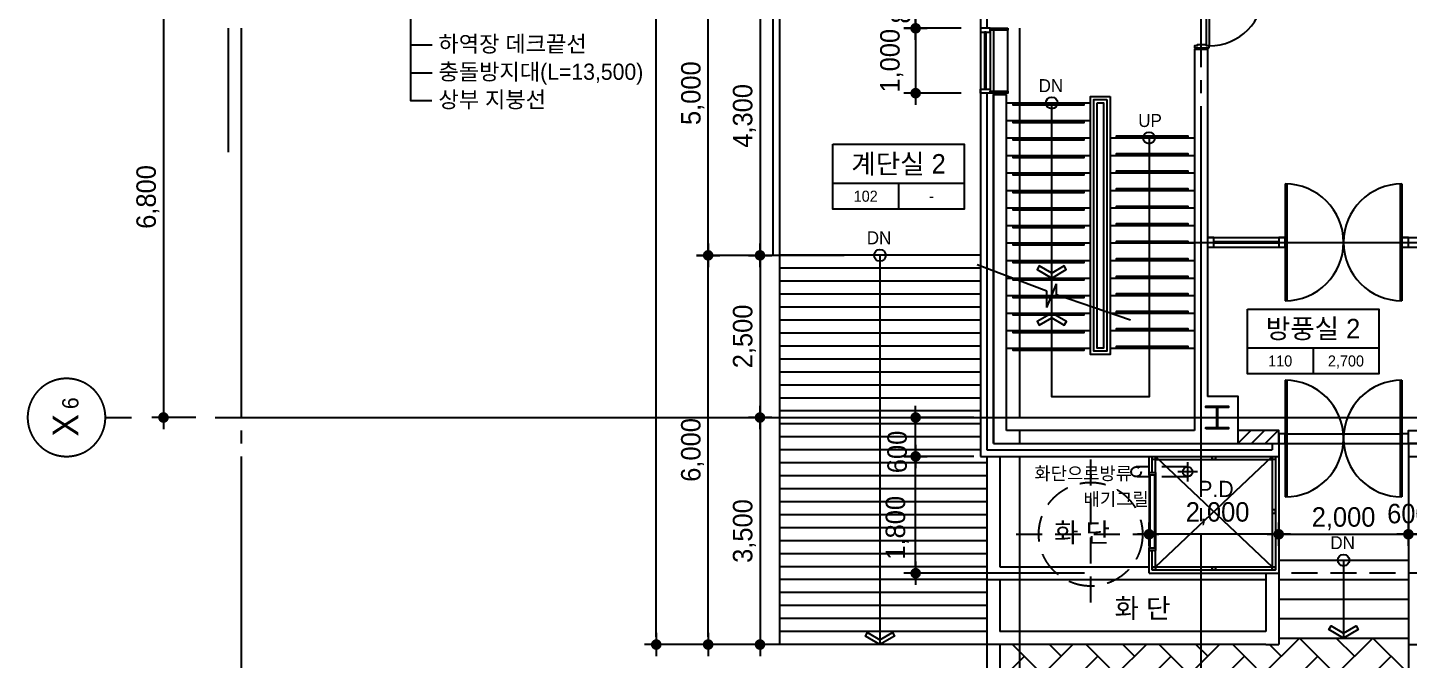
# Model space of a CAD drawing. Extents: x 13990145 to 14069640, y -1806033 to -1750552.
# Drawn here: x 13990145 to 14011440, y -1793857 to -1784119 of the extents above; entities that cross this region are included whole.
import ezdxf
from ezdxf.enums import TextEntityAlignment as Align

# ---------------------------------------------------------------- set-up
doc = ezdxf.new("R2010")
doc.units = 0
doc.header["$LTSCALE"] = 100
doc.header["$MEASUREMENT"] = 0
doc.header["$PDSIZE"] = -10
for name, pattern in [('CEN', [66, 60, -2, 2, -2]), ('HIDD', [6, 4, -2]), ('HIDDEN', [0.375, 0.25, -0.125])]:
    doc.linetypes.add(name, pattern=pattern)
doc.layers.get('0').update_dxf_attribs({"linetype": 'CONTINUOUS'})
doc.layers.get('Defpoints').update_dxf_attribs({"linetype": 'CONTINUOUS'})
for name, color, linetype in [('4WID', 4, 'CONTINUOUS'), ('8', 8, 'CONTINUOUS'), ('AXIS', 7, 'CEN'), ('CEN', 1, 'CEN'), ('COL', 2, 'CONTINUOUS'), ('col2', 3, 'CONTINUOUS'), ('DIM', 7, 'CONTINUOUS'), ('EL-1', 4, 'CONTINUOUS'), ('EL-7', 5, 'CONTINUOUS'), ('HAT', 5, 'CONTINUOUS'), ('IN', 6, 'CONTINUOUS'), ('line', 2, 'CONTINUOUS'), ('open-tr', 9, 'CONTINUOUS'), ('ST', 3, 'CONTINUOUS'), ('SYM', 7, 'CONTINUOUS'), ('TEX', 3, 'CONTINUOUS'), ('TEXT', 2, 'CONTINUOUS'), ('TEXT1', 7, 'CONTINUOUS'), ('TEXT2', 7, 'CONTINUOUS'), ('TITLE', 3, 'CONTINUOUS'), ('WALL', 2, 'CONTINUOUS'), ('WALL-1', 7, 'CONTINUOUS'), ('WALLBR', 3, 'CONTINUOUS'), ('WID', 4, 'CONTINUOUS'), ('WINE', 8, 'CONTINUOUS'), ('우수드레인', 8, 'CONTINUOUS')]:
    doc.layers.add(name, color=color, linetype=linetype)
doc.styles.add('HY울를도M', font='HYWULM.TTF')
doc.styles.add('굴림', font='H2HDRM.TTF')
doc.styles.add('돋음', font='Dotum.ttf', dxfattribs={"height": 3})
doc.dimstyles.new('DIM100', dxfattribs={"dimtxt": 300, "dimasz": 120, "dimexe": 1, "dimexo": 100, "dimgap": 60, "dimtad": 1, "dimdec": 4, "dimzin": 0, "dimdsep": 46, "dimlunit": 6, "dimtxsty": '굴림', "dimblk": 'DOTT', "dimcen": 0.09, "dimadec": 0, "dimazin": 0, "dimtfac": 1, "dimtdec": 4, "dimtofl": 0, "dimtmove": 2, "dimatfit": 2, "dimldrblk": 'DOTT', "dimfxl": 1, "dimtolj": 1, "dimtzin": 0, "dimarcsym": 0})
doc.dimstyles.new('DIM50', dxfattribs={"dimscale": 50, "dimtxt": 3, "dimasz": 1.2, "dimexe": 1, "dimexo": 1, "dimgap": 0.6, "dimtad": 1, "dimdec": 4, "dimzin": 0, "dimdsep": 46, "dimlunit": 6, "dimtxsty": '굴림', "dimblk": 'DOTT', "dimcen": 0.09, "dimadec": 0, "dimazin": 0, "dimtfac": 1, "dimtdec": 4, "dimtofl": 0, "dimtmove": 2, "dimatfit": 2, "dimldrblk": 'DOTT', "dimfxl": 1, "dimtolj": 1, "dimtzin": 0, "dimarcsym": 0})

# ---------------------------------------------------------------- blocks, each defined once
blk = doc.blocks.new('BOMBOM_S')
at = {"color": 7}
blk.add_line((0, 0.4), (0, 0), dxfattribs=at)
blk.add_lwpolyline([(-0.6, 1, 1), (0.6, 1, 1), (-0.6, 1, 1)], format="xyb", dxfattribs=at)
at = {"color": 1, "style": '돋음'}
for tag, p, height in [('X', (-0.295, 0.816), 0.4), ('N', (0.129, 0.816), 0.25)]:
    blk.add_attdef(tag, p, '', height=height, dxfattribs=at)
blk = doc.blocks.new('DOTT')
for p, q in [((-1.5, 0), (1.5, 0)), ((0, 1.5), (0, -1.5))]:
    blk.add_line(p, q)
at = {"color": 6, "const_width": 0.68}
blk.add_lwpolyline([(-0.34, 0, 1), (0.34, 0, 1)], format="xyb", close=True, dxfattribs=at)
blk = doc.blocks.new('*D36')
at = {"layer": 'Defpoints', "color": 0, "lineweight": -3}
for p in [(13999840, -1760129), (14003040, -1760129), (14003040, -1793629)]:
    blk.add_point(p, dxfattribs=at)
at = {"layer": 'DIM', "color": 7, "lineweight": -2}
for p, q in [((14002740, -1760129), (13999740, -1760129)), ((13999840, -1793509), (13999840, -1760249)), ((14002740, -1793629), (13999740, -1793629))]:
    blk.add_line(p, q, dxfattribs=at)
at = {"layer": 'DIM', "color": 7, "lineweight": -2, "xscale": 120, "yscale": 120, "zscale": 120}
for p, rotation in [((13999840, -1760129), 90), ((13999840, -1793629), 270)]:
    blk.add_blockref('DOTT', p, dxfattribs=dict(at, rotation=rotation))
at = {"layer": 'DIM', "color": 3, "insert": (13999600, -1776879), "char_height": 300, "attachment_point": 5, "rotation": 90, "style": '굴림'}
blk.add_mtext('\\A1;33,500', dxfattribs=at)
blk = doc.blocks.new('*D41')
at = {"layer": 'Defpoints', "color": 0, "lineweight": -3}
for p in [(14000640, -1787629), (14001740, -1787629), (14003040, -1793629)]:
    blk.add_point(p, dxfattribs=at)
at = {"layer": 'DIM', "color": 7, "lineweight": -2}
for p, q in [((14001440, -1787629), (14000540, -1787629)), ((14000640, -1793509), (14000640, -1787749)), ((14002740, -1793629), (14000540, -1793629))]:
    blk.add_line(p, q, dxfattribs=at)
at = {"layer": 'DIM', "color": 7, "lineweight": -2, "xscale": 120, "yscale": 120, "zscale": 120}
for p, rotation in [((14000640, -1787629), 90), ((14000640, -1793629), 270)]:
    blk.add_blockref('DOTT', p, dxfattribs=dict(at, rotation=rotation))
at = {"layer": 'DIM', "color": 3, "insert": (14000400, -1790629), "char_height": 300, "attachment_point": 5, "rotation": 90, "style": '굴림'}
blk.add_mtext('\\A1;6,000', dxfattribs=at)
blk = doc.blocks.new('*D42')
at = {"layer": 'Defpoints', "color": 0, "lineweight": -3}
for p in [(14003040, -1783329), (14001440, -1787629), (14001740, -1787629)]:
    blk.add_point(p, dxfattribs=at)
at = {"layer": 'DIM', "color": 7, "lineweight": -2}
for p, q in [((14002740, -1783329), (14001340, -1783329)), ((14001440, -1783449), (14001440, -1787509)), ((14001440, -1787629), (14001340, -1787629))]:
    blk.add_line(p, q, dxfattribs=at)
at = {"layer": 'DIM', "color": 7, "lineweight": -2, "xscale": 120, "yscale": 120, "zscale": 120}
for p, rotation in [((14001440, -1783329), 90), ((14001440, -1787629), 270)]:
    blk.add_blockref('DOTT', p, dxfattribs=dict(at, rotation=rotation))
at = {"layer": 'DIM', "color": 3, "insert": (14001200, -1785479), "char_height": 300, "attachment_point": 5, "rotation": 90, "style": '굴림'}
blk.add_mtext('\\A1;4,300', dxfattribs=at)
blk = doc.blocks.new('A$C6C934309')
at = {"layer": 'ST'}
for p, q in [((271, 860), (0, 1579)), ((436, 860), (193, 760)), ((436, 860), (271, 860)), ((306, 760), (193, 760)), ((568, 0), (306, 760))]:
    blk.add_line(p, q, dxfattribs=at)
blk = doc.blocks.new('TT1')
at = {"layer": 'TEXT1'}
for p, q in [((-1013, -600), (1013, -600)), ((0, -600), (0, -1000))]:
    blk.add_line(p, q, dxfattribs=at)
blk.add_lwpolyline([(-1013, 0), (1013, 0), (1013, -1000), (-1013, -1000)], close=True, dxfattribs=at)
blk = doc.blocks.new('*D115')
at = {"layer": 'Defpoints', "color": 0, "lineweight": -3, "ltscale": 3}
for p in [(14009440, -1790929), (14011440, -1790929), (14011440, -1791929)]:
    blk.add_point(p, dxfattribs=at)
at = {"layer": 'DIM', "color": 7, "lineweight": -2, "ltscale": 3}
for p, q in [((14009440, -1791029), (14009440, -1791930)), ((14011440, -1791029), (14011440, -1791930)), ((14009560, -1791929), (14011320, -1791929))]:
    blk.add_line(p, q, dxfattribs=at)
at = {"layer": 'DIM', "color": 7, "lineweight": -2, "ltscale": 3, "xscale": 120, "yscale": 120, "zscale": 120, "rotation": 180}
blk.add_blockref('DOTT', (14009440, -1791929), dxfattribs=at)
at = {"layer": 'DIM', "color": 7, "lineweight": -2, "ltscale": 3, "xscale": 120, "yscale": 120, "zscale": 120}
blk.add_blockref('DOTT', (14011440, -1791929), dxfattribs=at)
at = {"layer": 'DIM', "color": 3, "ltscale": 3, "insert": (14010440, -1791690), "char_height": 300, "attachment_point": 5, "style": '굴림'}
blk.add_mtext('\\A1;2,000', dxfattribs=at)
blk = doc.blocks.new('*D116')
at = {"layer": 'Defpoints', "color": 0, "lineweight": -3, "ltscale": 3}
for p in [(14011440, -1790929), (14012040, -1790929), (14011440, -1791929)]:
    blk.add_point(p, dxfattribs=at)
at = {"layer": 'DIM', "color": 7, "lineweight": -2, "ltscale": 3}
for p, q in [((14011440, -1791029), (14011440, -1791930)), ((14012040, -1791029), (14012040, -1791930)), ((14011920, -1791929), (14011560, -1791929))]:
    blk.add_line(p, q, dxfattribs=at)
at = {"layer": 'DIM', "color": 7, "lineweight": -2, "ltscale": 3, "xscale": 120, "yscale": 120, "zscale": 120, "rotation": 180}
blk.add_blockref('DOTT', (14011440, -1791929), dxfattribs=at)
at = {"layer": 'DIM', "color": 7, "lineweight": -2, "ltscale": 3, "xscale": 120, "yscale": 120, "zscale": 120}
blk.add_blockref('DOTT', (14012040, -1791929), dxfattribs=at)
at = {"layer": 'DIM', "color": 3, "ltscale": 3, "insert": (14011440, -1791612), "char_height": 300, "attachment_point": 5, "style": '굴림'}
blk.add_mtext('\\A1;600', dxfattribs=at)
blk = doc.blocks.new('*D122')
at = {"layer": 'Defpoints', "color": 0, "lineweight": -3}
for p in [(14004840, -1784129), (14003840, -1785129), (14004840, -1785129)]:
    blk.add_point(p, dxfattribs=at)
at = {"layer": 'DIM', "color": 7, "lineweight": -2}
for p, q in [((14004540, -1784129), (14003740, -1784129)), ((14003840, -1784249), (14003840, -1785009)), ((14004540, -1785129), (14003740, -1785129))]:
    blk.add_line(p, q, dxfattribs=at)
at = {"layer": 'DIM', "color": 7, "lineweight": -2, "xscale": 120, "yscale": 120, "zscale": 120}
for p, rotation in [((14003840, -1784129), 90), ((14003840, -1785129), 270)]:
    blk.add_blockref('DOTT', p, dxfattribs=dict(at, rotation=rotation))
at = {"layer": 'DIM', "color": 3, "insert": (14003471, -1784629), "char_height": 300, "attachment_point": 5, "rotation": 90, "style": '굴림'}
blk.add_mtext('\\A1;1,000', dxfattribs=at)
blk = doc.blocks.new('*D125')
at = {"layer": 'Defpoints', "color": 0, "lineweight": -3, "ltscale": 3}
for p in [(14003840, -1790129), (14004840, -1790129), (14004840, -1790729)]:
    blk.add_point(p, dxfattribs=at)
at = {"layer": 'DIM', "color": 7, "lineweight": -2, "ltscale": 3}
for p, q in [((14004740, -1790129), (14003839, -1790129)), ((14003840, -1790609), (14003840, -1790249)), ((14004740, -1790729), (14003839, -1790729))]:
    blk.add_line(p, q, dxfattribs=at)
at = {"layer": 'DIM', "color": 7, "lineweight": -2, "ltscale": 3, "xscale": 120, "yscale": 120, "zscale": 120}
for p, rotation in [((14003840, -1790129), 90), ((14003840, -1790729), 270)]:
    blk.add_blockref('DOTT', p, dxfattribs=dict(at, rotation=rotation))
at = {"layer": 'DIM', "color": 3, "ltscale": 3, "insert": (14003556, -1790660), "char_height": 300, "attachment_point": 5, "rotation": 90, "style": '굴림'}
blk.add_mtext('\\A1;600', dxfattribs=at)
blk = doc.blocks.new('*D126')
at = {"layer": 'Defpoints', "color": 0, "lineweight": -3}
for p in [(14004840, -1783329), (14003840, -1784129), (14004840, -1784129)]:
    blk.add_point(p, dxfattribs=at)
at = {"layer": 'DIM', "color": 7, "lineweight": -2}
for p, q in [((14004540, -1783329), (14003740, -1783329)), ((14003840, -1783449), (14003840, -1784009)), ((14004540, -1784129), (14003740, -1784129))]:
    blk.add_line(p, q, dxfattribs=at)
at = {"layer": 'DIM', "color": 7, "lineweight": -2, "xscale": 120, "yscale": 120, "zscale": 120}
for p, rotation in [((14003840, -1783329), 90), ((14003840, -1784129), 270)]:
    blk.add_blockref('DOTT', p, dxfattribs=dict(at, rotation=rotation))
at = {"layer": 'DIM', "color": 3, "insert": (14003613, -1783729), "char_height": 300, "attachment_point": 5, "rotation": 90, "style": '굴림'}
blk.add_mtext('\\A1;800', dxfattribs=at)
blk = doc.blocks.new('*D151')
at = {"layer": 'Defpoints', "color": 0, "lineweight": -3, "ltscale": 3}
for p in [(14003840, -1790729), (14004840, -1790729), (14006544, -1792529)]:
    blk.add_point(p, dxfattribs=at)
at = {"layer": 'DIM', "color": 7, "lineweight": -2, "ltscale": 3}
for p, q in [((14004740, -1790729), (14003839, -1790729)), ((14003840, -1792409), (14003840, -1790849)), ((14006444, -1792529), (14003839, -1792529))]:
    blk.add_line(p, q, dxfattribs=at)
at = {"layer": 'DIM', "color": 7, "lineweight": -2, "ltscale": 3, "xscale": 120, "yscale": 120, "zscale": 120}
for p, rotation in [((14003840, -1790729), 90), ((14003840, -1792529), 270)]:
    blk.add_blockref('DOTT', p, dxfattribs=dict(at, rotation=rotation))
at = {"layer": 'DIM', "color": 3, "ltscale": 3, "insert": (14003556, -1791829), "char_height": 300, "attachment_point": 5, "rotation": 90, "style": '굴림'}
blk.add_mtext('\\A1;1,800', dxfattribs=at)
blk = doc.blocks.new('*D209')
at = {"layer": 'Defpoints', "color": 0, "lineweight": -3, "ltscale": 3}
for p in [(14009440, -1790929), (14007440, -1791749), (14007440, -1791929)]:
    blk.add_point(p, dxfattribs=at)
at = {"layer": 'DIM', "color": 7, "lineweight": -2, "ltscale": 3}
for p, q in [((14009440, -1791029), (14009440, -1791930)), ((14007440, -1791849), (14007440, -1791930)), ((14009320, -1791929), (14007560, -1791929))]:
    blk.add_line(p, q, dxfattribs=at)
at = {"layer": 'DIM', "color": 7, "lineweight": -2, "ltscale": 3, "xscale": 120, "yscale": 120, "zscale": 120, "rotation": 180}
blk.add_blockref('DOTT', (14007440, -1791929), dxfattribs=at)
at = {"layer": 'DIM', "color": 7, "lineweight": -2, "ltscale": 3, "xscale": 120, "yscale": 120, "zscale": 120}
blk.add_blockref('DOTT', (14009440, -1791929), dxfattribs=at)
at = {"layer": 'DIM', "color": 3, "ltscale": 3, "insert": (14008497, -1791612), "char_height": 300, "attachment_point": 5, "style": '굴림'}
blk.add_mtext('\\A1;2,000', dxfattribs=at)
blk = doc.blocks.new('*D252')
at = {"layer": 'Defpoints', "color": 0, "lineweight": -3}
for p in [(13992940, -1783329), (13992240, -1790129), (13993040, -1790129)]:
    blk.add_point(p, dxfattribs=at)
at = {"layer": 'DIM', "color": 7, "lineweight": -2}
for p, q in [((13992640, -1783329), (13992140, -1783329)), ((13992240, -1783449), (13992240, -1790009)), ((13992740, -1790129), (13992140, -1790129))]:
    blk.add_line(p, q, dxfattribs=at)
at = {"layer": 'DIM', "color": 7, "lineweight": -2, "xscale": 120, "yscale": 120, "zscale": 120}
for p, rotation in [((13992240, -1783329), 90), ((13992240, -1790129), 270)]:
    blk.add_blockref('DOTT', p, dxfattribs=dict(at, rotation=rotation))
at = {"layer": 'DIM', "color": 3, "insert": (13992000, -1786729), "char_height": 300, "attachment_point": 5, "rotation": 90, "style": '굴림'}
blk.add_mtext('\\A1;6,800', dxfattribs=at)
blk = doc.blocks.new('*D253')
at = {"layer": 'Defpoints', "color": 0, "lineweight": -3}
for p in [(14003040, -1787629), (14001440, -1790129), (14001640, -1790129)]:
    blk.add_point(p, dxfattribs=at)
at = {"layer": 'DIM', "color": 7, "lineweight": -2}
for p, q in [((14002740, -1787629), (14001340, -1787629)), ((14001440, -1787749), (14001440, -1790009))]:
    blk.add_line(p, q, dxfattribs=at)
at = {"layer": 'DIM', "color": 7, "lineweight": -2, "xscale": 120, "yscale": 120, "zscale": 120}
for p, rotation in [((14001440, -1787629), 90), ((14001440, -1790129), 270)]:
    blk.add_blockref('DOTT', p, dxfattribs=dict(at, rotation=rotation))
at = {"layer": 'DIM', "color": 3, "insert": (14001200, -1788879), "char_height": 300, "attachment_point": 5, "rotation": 90, "style": '굴림'}
blk.add_mtext('\\A1;2,500', dxfattribs=at)
blk = doc.blocks.new('*D254')
at = {"layer": 'Defpoints', "color": 0, "lineweight": -3}
for p in [(14001740, -1790129), (14001440, -1793629), (14001640, -1793629)]:
    blk.add_point(p, dxfattribs=at)
at = {"layer": 'DIM', "color": 7, "lineweight": -2}
for p, q in [((14001440, -1790129), (14001340, -1790129)), ((14001440, -1790249), (14001440, -1793509)), ((14001340, -1793629), (14001340, -1793629))]:
    blk.add_line(p, q, dxfattribs=at)
at = {"layer": 'DIM', "color": 7, "lineweight": -2, "xscale": 120, "yscale": 120, "zscale": 120}
for p, rotation in [((14001440, -1790129), 90), ((14001440, -1793629), 270)]:
    blk.add_blockref('DOTT', p, dxfattribs=dict(at, rotation=rotation))
at = {"layer": 'DIM', "color": 3, "insert": (14001200, -1791879), "char_height": 300, "attachment_point": 5, "rotation": 90, "style": '굴림'}
blk.add_mtext('\\A1;3,500', dxfattribs=at)
blk = doc.blocks.new('*D255')
at = {"layer": 'Defpoints', "color": 0, "lineweight": -3}
for p in [(14000640, -1782629), (14001740, -1782629), (14001620, -1787629)]:
    blk.add_point(p, dxfattribs=at)
at = {"layer": 'DIM', "color": 7, "lineweight": -2}
for p, q in [((14001440, -1782629), (14000540, -1782629)), ((14000640, -1787509), (14000640, -1782749)), ((14001320, -1787629), (14000540, -1787629))]:
    blk.add_line(p, q, dxfattribs=at)
at = {"layer": 'DIM', "color": 7, "lineweight": -2, "xscale": 120, "yscale": 120, "zscale": 120}
for p, rotation in [((14000640, -1782629), 90), ((14000640, -1787629), 270)]:
    blk.add_blockref('DOTT', p, dxfattribs=dict(at, rotation=rotation))
at = {"layer": 'DIM', "color": 3, "insert": (14000401, -1785129), "char_height": 300, "attachment_point": 5, "rotation": 90, "style": '굴림'}
blk.add_mtext('\\A1;5,000', dxfattribs=at)

msp = doc.modelspace()

# ---------------------------------------------------------------- hatches: boundary and pattern name
at = {"layer": 'HAT', "lineweight": -3, "ltscale": 200}
h = msp.add_hatch(dxfattribs=at)
h.set_pattern_fill('_USER,N', color=256, scale=150, angle=45, style=0, pattern_type=0)
h.set_pattern_definition([(45, (1315193.02, -3034316.96), (-106.0660172, 106.0660172), [])])
h.paths.add_polyline_path([(14008814.53431, -1790328.57588), (14009439.53431, -1790328.57588), (14009439.53431, -1790528.57588), (14008814.53431, -1790528.57588)])
at = {"layer": 'line', "lineweight": -3, "ltscale": 200}
h = msp.add_hatch(dxfattribs=at)
h.set_pattern_fill('AR-HBONE', color=8, scale=100, style=0)
h.set_pattern_definition([(45, (1093464.96, -4817115.96), (4e-14, 565.685425), [1200, -400]), (135, (1093747.8, -4816833.1), (4e-14, 565.685425), [1200, -400])])
edge = h.paths.add_edge_path()
edge.add_arc((14006439.53431, -1795428.57588), 1300, 180, 270)
edge.add_line((14006439.53431, -1796728.57588), (14011439.53431, -1796728.57588))
edge.add_line((14011439.53431, -1796728.57588), (14011439.53448, -1793528.57566))
edge.add_line((14011439.53448, -1793528.57566), (14009439.53449, -1793528.57581))
edge.add_line((14009439.53449, -1793528.57581), (14009439.53449, -1793628.57581))
edge.add_line((14009439.53449, -1793628.57581), (14005139.53431, -1793622.95868))
edge.add_line((14005139.53431, -1793622.95868), (14005139.53431, -1795428.57588))

# ---------------------------------------------------------------- linework, layer by layer
at = {"ltscale": 3}
for p, q in [((14004939.53431, -1793628.57614), (14004939.53431, -1795428.57588)), ((14005139.53431, -1793628.57614), (14005139.53431, -1795428.57588)), ((14011439.53431, -1793628.57614), (14011439.53431, -1796728.57588))]:
    msp.add_line(p, q, dxfattribs=at)
at = {"layer": '4WID', "lineweight": -3, "ltscale": 200}
msp.add_lwpolyline([(13993039.53431, -1782628.57588), (14001739.53431, -1782628.57588), (14001739.53431, -1787628.57588)], dxfattribs=at)
at = {"layer": '4WID', "color": 9, "lineweight": -3, "ltscale": 200}
msp.add_lwpolyline([(13993039.53431, -1782628.57588), (13993039.53431, -1782728.57588), (14001639.53431, -1782728.57588), (14001639.53431, -1787628.57588), (14001739.53431, -1787628.57588)], dxfattribs=at)
at = {"layer": 'CEN', "linetype": 'CEN'}
for p, q in [((13993239.53431, -1757728.57588), (13993239.53431, -1786039.95868)), ((13993439.53431, -1757728.57588), (13993439.53431, -1798528.57588)), ((14005439.53431, -1757728.57588), (14005439.53431, -1798528.57588)), ((14005439.53431, -1757728.57588), (14005439.53431, -1797628.57588)), ((14008239.53431, -1778728.57588), (14008239.53431, -1798528.57588)), ((14007780.04072, -1787428.53961), (14012369.95326, -1787428.53961)), ((13993039.53431, -1790128.57588), (14067039.53431, -1790128.57588)), ((13995639.53431, -1790128.57588), (14069639.53431, -1790128.57588))]:
    msp.add_line(p, q, dxfattribs=at)
at = {"layer": 'COL'}
for p, q in [((14008139.53431, -1790328.57588), (14005239.53431, -1790328.57588)), ((14005039.53431, -1790528.57588), (14008139.53431, -1790528.57588))]:
    msp.add_line(p, q, dxfattribs=at)
for points in [[(14005039.53431, -1785148.57588), (14005239.53431, -1785148.57588)], [(14008139.53431, -1790528.57588), (14008814.53431, -1790528.57588), (14008814.53431, -1789803.57588), (14008339.53431, -1789803.57588)]]:
    msp.add_lwpolyline(points, dxfattribs=at)
at = {"layer": 'col2'}
msp.add_lwpolyline([(14008314.53431, -1790303.57588), (14008314.53431, -1790284.57588), (14008483.53431, -1790284.57588), (14008483.53431, -1789972.57588), (14008314.53431, -1789972.57588), (14008314.53431, -1789953.57588), (14008664.53431, -1789953.57588), (14008664.53431, -1789972.57588), (14008495.53431, -1789972.57588), (14008495.53431, -1790284.57588), (14008664.53431, -1790284.57588), (14008664.53431, -1790303.57588)], close=True, dxfattribs=at)
at = {"layer": 'DIM'}
for p, q in [((13996049.95654, -1784384.95868), (13996381.95654, -1784384.95868)), ((13996049.95654, -1784813.95868), (13996381.95654, -1784813.95868))]:
    msp.add_line(p, q, dxfattribs=at)
msp.add_lwpolyline([(13996049.95654, -1782628.57588), (13996049.95654, -1785242.95868), (13996376.95654, -1785242.95868)], dxfattribs=at)
at = {"layer": 'EL-1'}
for p, q in [((14001739.53431, -1782628.57588), (14001739.53431, -1793628.57588)), ((14004839.53431, -1787628.57588), (14001739.53431, -1787628.57588)), ((14004939.53431, -1790728.57588), (14004939.53431, -1793628.57614)), ((14005139.53431, -1790728.57588), (14005139.53431, -1792428.57588)), ((14007439.53431, -1790978.57588), (14007439.53431, -1790728.57588)), ((14007489.53431, -1790978.57588), (14007489.53431, -1790728.57588)), ((14007539.53431, -1790978.57588), (14007539.53431, -1790728.57588)), ((14007539.53431, -1790778.57588), (14009339.53431, -1790778.57589)), ((14009339.53431, -1790728.57589), (14009339.53442, -1792428.57588)), ((14009389.53431, -1790728.57588), (14009389.53442, -1792478.57588)), ((14009439.53431, -1790728.57588), (14009439.53449, -1793628.57581)), ((14011439.53431, -1790728.57589), (14011439.53449, -1793628.57581)), ((14007439.53431, -1792528.57588), (14007439.53431, -1792178.57588)), ((14007489.53431, -1792478.57588), (14007489.53431, -1792178.57588)), ((14007539.53431, -1792428.57588), (14007539.53431, -1792178.57588)), ((14007439.53431, -1792528.57588), (14009439.53442, -1792528.57588)), ((14007489.53431, -1792478.57588), (14009389.53442, -1792478.57588)), ((14007539.53431, -1792428.57588), (14009339.53442, -1792428.57588)), ((14009239.53442, -1792528.57588), (14009239.53447, -1793428.57614)), ((14005139.53431, -1792628.57588), (14005139.53431, -1793428.57614)), ((14009239.53447, -1793428.57614), (14005139.53431, -1793428.57614)), ((14004939.53431, -1793628.57588), (14001739.53431, -1793628.57588)), ((14009239.53431, -1793628.57614), (14004939.53431, -1793628.57614)), ((14009239.53449, -1793628.57581), (14009439.53449, -1793628.5758)), ((14009439.53449, -1793528.57581), (14011439.53431, -1793528.57566)), ((14011439.53431, -1793628.57614), (14011639.53431, -1793628.57614))]:
    msp.add_line(p, q, dxfattribs=at)
for points in [[(14009439.53442, -1792328.57582), (14011439.53441, -1792328.57569)], [(14009439.53443, -1792628.57582), (14011439.53443, -1792628.57569)], [(14009439.53445, -1792928.57582), (14011439.53444, -1792928.57569)], [(14009439.53447, -1793228.57582), (14011439.53446, -1793228.57569)]]:
    msp.add_lwpolyline(points, dxfattribs=at)
at = {"layer": 'EL-7'}
for p, q in [((14004839.53431, -1787828.57588), (14001739.53431, -1787828.57588)), ((14004839.53431, -1788028.57588), (14001739.53431, -1788028.57588)), ((14004839.53431, -1788228.57588), (14001739.53431, -1788228.57588)), ((14004839.53431, -1788428.57588), (14001739.53431, -1788428.57588)), ((14004839.53431, -1788628.57588), (14001739.53431, -1788628.57588)), ((14004839.53431, -1788828.57588), (14001739.53431, -1788828.57588)), ((14004839.53431, -1789028.57588), (14001739.53431, -1789028.57588)), ((14004839.53431, -1789228.57588), (14001739.53431, -1789228.57588)), ((14004839.53431, -1789428.57588), (14001739.53431, -1789428.57588)), ((14004839.53431, -1789628.57588), (14001739.53431, -1789628.57588)), ((14004839.53431, -1789828.57588), (14001739.53431, -1789828.57588)), ((14004839.53431, -1790028.57588), (14001739.53431, -1790028.57588)), ((14004839.53431, -1790228.57588), (14001739.53431, -1790228.57588)), ((14004839.53431, -1790428.57588), (14001739.53431, -1790428.57588)), ((14004839.53431, -1790628.57588), (14001739.53431, -1790628.57588)), ((14004939.53431, -1790828.57588), (14001739.53431, -1790828.57588)), ((14004939.53431, -1791028.57588), (14001739.53431, -1791028.57588)), ((14004939.53431, -1791228.57588), (14001739.53431, -1791228.57588)), ((14004939.53431, -1791428.57588), (14001739.53431, -1791428.57588)), ((14004939.53431, -1791628.57588), (14001739.53431, -1791628.57588)), ((14004939.53431, -1791828.57588), (14001739.53431, -1791828.57588)), ((14004939.53431, -1792028.57588), (14001739.53431, -1792028.57588)), ((14004939.53431, -1792228.57588), (14001739.53431, -1792228.57588)), ((14004939.53431, -1792428.57588), (14001739.53431, -1792428.57588)), ((14004939.53431, -1792628.57588), (14001739.53431, -1792628.57588)), ((14004939.53431, -1792828.57588), (14001739.53431, -1792828.57588)), ((14004939.53431, -1793028.57588), (14001739.53431, -1793028.57588)), ((14004939.53431, -1793228.57588), (14001739.53431, -1793228.57588)), ((14004939.53431, -1793428.57588), (14001739.53431, -1793428.57588))]:
    msp.add_line(p, q, dxfattribs=at)
at = {"layer": 'HAT', "linetype": 'HIDD'}
for p, q in [((14006539.53431, -1790778.57588), (14006539.53431, -1793078.57588)), ((14008035.02394, -1790890.95868), (14007241.02394, -1790890.95868)), ((14008035.02394, -1791040.95868), (14007251.02394, -1791040.95868)), ((14005389.53431, -1791928.57588), (14007689.53431, -1791928.57588))]:
    msp.add_line(p, q, dxfattribs=at)
for centre, radius in [((14007241.02394, -1790965.95868), 75), ((14006539.53431, -1791928.57588), 800)]:
    msp.add_circle(centre, radius, dxfattribs=at)
at = {"layer": 'open-tr', "color": 1}
for p, q in [((14007539.53431, -1790728.57588), (14009339.53442, -1792428.57588)), ((14007539.53431, -1792428.57588), (14009339.53431, -1790728.57589))]:
    msp.add_line(p, q, dxfattribs=at)
at = {"layer": 'open-tr', "color": 4, "linetype": 'HIDDEN', "ltscale": 2}
for p, q in [((14007439.53431, -1790978.57588), (14007539.53431, -1790978.57588)), ((14007439.53431, -1792178.57588), (14007539.53431, -1792178.57588))]:
    msp.add_line(p, q, dxfattribs=at)
at = {"layer": 'ST', "color": 4}
for p, q in [((14005239.53431, -1785278.57588), (14006539.53431, -1785278.57588)), ((14005239.53431, -1785548.57588), (14006539.53431, -1785548.57588)), ((14005239.53431, -1785818.57588), (14006539.53431, -1785818.57588)), ((14006839.53431, -1785818.57588), (14008139.53431, -1785818.57588)), ((14005239.53431, -1786088.57588), (14006539.53431, -1786088.57588)), ((14006839.53431, -1786088.57588), (14008139.53431, -1786088.57588)), ((14005239.53431, -1786358.57588), (14006539.53431, -1786358.57588)), ((14006839.53431, -1786358.57588), (14008139.53431, -1786358.57588)), ((14005239.53431, -1786628.57588), (14006539.53431, -1786628.57588)), ((14006839.53431, -1786628.57588), (14008139.53431, -1786628.57588)), ((14005239.53431, -1786898.57588), (14006539.53431, -1786898.57588)), ((14006839.53431, -1786898.57588), (14008139.53431, -1786898.57588)), ((14005239.53431, -1787168.57588), (14006539.53431, -1787168.57588)), ((14006839.53431, -1787168.57588), (14008139.53431, -1787168.57588)), ((14005239.53431, -1787438.57588), (14006539.53431, -1787438.57588)), ((14006839.53431, -1787438.57588), (14008139.53431, -1787438.57588)), ((14005239.53431, -1787708.57588), (14006539.53431, -1787708.57588)), ((14006839.53431, -1787708.57588), (14008139.53431, -1787708.57588)), ((14005239.53431, -1787978.57588), (14006539.53431, -1787978.57588)), ((14006839.53431, -1787978.57588), (14008139.53431, -1787978.57588)), ((14005239.53431, -1788248.57588), (14006539.53431, -1788248.57588)), ((14006839.53431, -1788248.57588), (14008139.53431, -1788248.57588)), ((14005239.53431, -1788518.57588), (14006539.53431, -1788518.57588)), ((14006839.53431, -1788518.57588), (14008139.53431, -1788518.57588)), ((14005239.53431, -1788788.57588), (14006539.53431, -1788788.57588)), ((14006839.53431, -1788788.57588), (14008139.53431, -1788788.57588)), ((14005239.53431, -1789058.57588), (14006539.53431, -1789058.57588)), ((14006839.53431, -1789058.57588), (14008139.53431, -1789058.57588))]:
    msp.add_line(p, q, dxfattribs=at)
at = {"layer": 'ST', "color": 8}
for points in [[(14005339.53431, -1785278.57588), (14005339.53431, -1785308.57588), (14006439.53431, -1785308.57588), (14006439.53431, -1785278.57588)], [(14005339.53431, -1785548.57588), (14005339.53431, -1785578.57588), (14006439.53431, -1785578.57588), (14006439.53431, -1785548.57588)], [(14006939.53431, -1785818.57588), (14006939.53431, -1785788.57588), (14008039.53431, -1785788.57588), (14008039.53431, -1785818.57588)], [(14005339.53431, -1785818.57588), (14005339.53431, -1785848.57588), (14006439.53431, -1785848.57588), (14006439.53431, -1785818.57588)], [(14005339.53431, -1786088.57588), (14005339.53431, -1786118.57588), (14006439.53431, -1786118.57588), (14006439.53431, -1786088.57588)], [(14006939.53431, -1786088.57588), (14006939.53431, -1786058.57588), (14008039.53431, -1786058.57588), (14008039.53431, -1786088.57588)], [(14005339.53431, -1786358.57588), (14005339.53431, -1786388.57588), (14006439.53431, -1786388.57588), (14006439.53431, -1786358.57588)], [(14006939.53431, -1786358.57588), (14006939.53431, -1786328.57588), (14008039.53431, -1786328.57588), (14008039.53431, -1786358.57588)], [(14005339.53431, -1786628.57588), (14005339.53431, -1786658.57588), (14006439.53431, -1786658.57588), (14006439.53431, -1786628.57588)], [(14006939.53431, -1786628.57588), (14006939.53431, -1786598.57588), (14008039.53431, -1786598.57588), (14008039.53431, -1786628.57588)], [(14006939.53431, -1786898.57588), (14006939.53431, -1786868.57588), (14008039.53431, -1786868.57588), (14008039.53431, -1786898.57588)], [(14005339.53431, -1786898.57588), (14005339.53431, -1786928.57588), (14006439.53431, -1786928.57588), (14006439.53431, -1786898.57588)], [(14005339.53431, -1787168.57588), (14005339.53431, -1787198.57588), (14006439.53431, -1787198.57588), (14006439.53431, -1787168.57588)], [(14006939.53431, -1787168.57588), (14006939.53431, -1787138.57588), (14008039.53431, -1787138.57588), (14008039.53431, -1787168.57588)], [(14005339.53431, -1787438.57588), (14005339.53431, -1787468.57588), (14006439.53431, -1787468.57588), (14006439.53431, -1787438.57588)], [(14006939.53431, -1787438.57588), (14006939.53431, -1787408.57588), (14008039.53431, -1787408.57588), (14008039.53431, -1787438.57588)], [(14005339.53431, -1787708.57588), (14005339.53431, -1787738.57588), (14006439.53431, -1787738.57588), (14006439.53431, -1787708.57588)], [(14006939.53431, -1787708.57588), (14006939.53431, -1787678.57588), (14008039.53431, -1787678.57588), (14008039.53431, -1787708.57588)], [(14005339.53431, -1787978.57588), (14005339.53431, -1788008.57588), (14006439.53431, -1788008.57588), (14006439.53431, -1787978.57588)], [(14006939.53431, -1787978.57588), (14006939.53431, -1787948.57588), (14008039.53431, -1787948.57588), (14008039.53431, -1787978.57588)], [(14005339.53431, -1788248.57588), (14005339.53431, -1788278.57588), (14006439.53431, -1788278.57588), (14006439.53431, -1788248.57588)], [(14006939.53431, -1788248.57588), (14006939.53431, -1788218.57588), (14008039.53431, -1788218.57588), (14008039.53431, -1788248.57588)], [(14005339.53431, -1788518.57588), (14005339.53431, -1788548.57588), (14006439.53431, -1788548.57588), (14006439.53431, -1788518.57588)], [(14006939.53431, -1788518.57588), (14006939.53431, -1788488.57588), (14008039.53431, -1788488.57588), (14008039.53431, -1788518.57588)], [(14005339.53431, -1788788.57588), (14005339.53431, -1788818.57588), (14006439.53431, -1788818.57588), (14006439.53431, -1788788.57588)], [(14006939.53431, -1788788.57588), (14006939.53431, -1788758.57588), (14008039.53431, -1788758.57588), (14008039.53431, -1788788.57588)], [(14005339.53431, -1789058.57588), (14005339.53431, -1789088.57588), (14006439.53431, -1789088.57588), (14006439.53431, -1789058.57588)], [(14006939.53431, -1789058.57588), (14006939.53431, -1789028.57588), (14008039.53431, -1789028.57588), (14008039.53431, -1789058.57588)]]:
    msp.add_lwpolyline(points, dxfattribs=at)
at = {"layer": 'ST', "color": 4}
for points in [[(14006839.53431, -1785178.57588), (14006839.53431, -1789158.57588), (14006539.53431, -1789158.57588), (14006539.53431, -1785178.57588), (14006839.53431, -1785178.57588)], [(14006789.53431, -1785228.57588), (14006789.53431, -1789108.57588), (14006589.53431, -1789108.57588), (14006589.53431, -1785228.57588), (14006789.53431, -1785228.57588)], [(14006639.53431, -1785278.57588), (14006739.53431, -1785278.57588), (14006739.53431, -1789058.57588), (14006639.53431, -1789058.57588), (14006639.53431, -1785278.57588)]]:
    msp.add_lwpolyline(points, dxfattribs=at)
at = {"layer": 'SYM', "color": 4}
for p, q in [((14003289.53431, -1787628.57588), (14003289.53431, -1793628.57588)), ((14010439.53441, -1792328.57576), (14010439.53447, -1793528.57576))]:
    msp.add_line(p, q, dxfattribs=at)
msp.add_lwpolyline([(14007439.53431, -1785818.57588), (14007439.53431, -1789808.57588), (14005939.53431, -1789808.57588), (14005939.53431, -1785278.57588)], dxfattribs=at)
for points in [[(14005939.53431, -1787978.57588), (14006164.26791, -1787848.82588), (14006132.01791, -1787792.96724), (14005939.11075, -1787904.34224), (14005746.20359, -1787792.96724), (14005713.95359, -1787848.82588)], [(14005939.53431, -1788518.57588), (14005714.80072, -1788648.32588), (14005747.05072, -1788704.18452), (14005939.95788, -1788592.80952), (14006132.86504, -1788704.18452), (14006165.11504, -1788648.32588)], [(14003289.53431, -1793628.57588), (14003064.80072, -1793498.82588), (14003097.05072, -1793442.96724), (14003289.95788, -1793554.34224), (14003482.86504, -1793442.96724), (14003515.11504, -1793498.82588)], [(14010439.53447, -1793528.57576), (14010214.80088, -1793398.82576), (14010247.05088, -1793342.96712), (14010439.95804, -1793454.34212), (14010632.8652, -1793342.96712), (14010665.1152, -1793398.82576)]]:
    msp.add_lwpolyline(points, close=True, dxfattribs=at)
for centre in [(14005939.53431, -1785278.57588), (14007439.53431, -1785818.57588), (14003289.53431, -1787628.57588), (14010439.53442, -1792328.57576)]:
    msp.add_circle(centre, 90, dxfattribs=at)
at = {"layer": 'TEX', "lineweight": -3, "ltscale": 200}
for points in [[(14007489.53431, -1790728.57588), (14007539.53431, -1790728.57588), (14007539.53431, -1790778.57588), (14007489.53431, -1790778.57588)], [(14008414.53431, -1790728.57588), (14008464.53431, -1790728.57588), (14008464.53431, -1790778.57588), (14008414.53431, -1790778.57588)], [(14009339.53431, -1790728.57589), (14009389.53431, -1790728.57589), (14009389.53431, -1790778.57589), (14009339.53431, -1790778.57589)], [(14009389.53431, -1791553.57588), (14009339.53431, -1791553.57588), (14009339.53431, -1791603.57588), (14009389.53431, -1791603.57588)], [(14007489.53441, -1792428.57588), (14007539.53441, -1792428.57588), (14007539.53441, -1792478.57588), (14007489.53441, -1792478.57588)], [(14008414.53436, -1792428.57588), (14008464.53436, -1792428.57588), (14008464.53436, -1792478.57588), (14008414.53436, -1792478.57588)], [(14009339.53441, -1792428.57588), (14009389.53441, -1792428.57588), (14009389.53441, -1792478.57588), (14009339.53441, -1792478.57588)]]:
    msp.add_lwpolyline(points, close=True, dxfattribs=at)
at = {"layer": 'WALL'}
for p, q in [((14008139.53431, -1784448.57588), (14008139.53431, -1790328.57588)), ((14008139.53431, -1784448.57588), (14008339.53431, -1784448.57588)), ((14008339.53431, -1784448.57588), (14008339.53431, -1789803.57588)), ((14005039.53431, -1790528.57588), (14005039.53431, -1785148.57588)), ((14005239.53431, -1790328.57588), (14005239.53431, -1785148.57588))]:
    msp.add_line(p, q, dxfattribs=at)
at = {"layer": 'WALL-1', "color": 4}
for p, q in [((14004839.53431, -1779108.57588), (14004839.53431, -1784128.57588)), ((14004939.53431, -1779108.57588), (14004939.53431, -1784128.57588)), ((14005039.53431, -1784158.57588), (14005039.53431, -1785098.57588)), ((14004839.53431, -1785128.57588), (14004839.53431, -1790728.57588)), ((14004939.53431, -1785128.57588), (14004939.53431, -1790628.57588)), ((14005039.53431, -1785128.57588), (14005039.53431, -1790528.57588)), ((14004939.53431, -1790628.57588), (14009339.53431, -1790628.57588)), ((14005039.53431, -1790528.57588), (14009439.53431, -1790528.57588)), ((14009339.53431, -1790528.57588), (14009339.53431, -1790628.57588)), ((14009439.53431, -1790528.57588), (14009439.53431, -1790728.57588)), ((14011439.53431, -1790528.57588), (14012419.53431, -1790528.57588)), ((14011439.53431, -1790528.57588), (14011439.53431, -1790728.57588)), ((14011439.53431, -1790528.57588), (14012439.53431, -1790528.57588)), ((14004839.53431, -1790728.57588), (14009439.53431, -1790728.57588)), ((14011439.53431, -1790728.57588), (14012439.53431, -1790728.57588)), ((14005139.53431, -1792428.57588), (14007439.53431, -1792428.57588)), ((14004939.53431, -1792628.57588), (14009239.53443, -1792628.57588))]:
    msp.add_line(p, q, dxfattribs=at)
at = {"layer": 'WALL-1', "color": 6, "linetype": 'HIDD'}
msp.add_lwpolyline([(14012439.53431, -1790728.57588), (14012439.53431, -1792528.57588), (14009439.53442, -1792528.57588)], dxfattribs=at)
at = {"layer": 'WALLBR'}
msp.add_line((14012419.53431, -1790528.57588), (14011439.53431, -1790528.57588), dxfattribs=at)
for points in [[(14008814.53431, -1790528.57588), (14009439.53431, -1790528.57588), (14009439.53431, -1790328.57588), (14008814.53431, -1790328.57588)], [(14011939.53431, -1790528.57588), (14011439.53431, -1790528.57588), (14011439.53431, -1790328.57588), (14011939.53431, -1790328.57588)]]:
    msp.add_lwpolyline(points, dxfattribs=at)
at = {"layer": 'WID', "color": 8}
for p, q in [((14004839.53431, -1784128.57588), (14004839.53431, -1785128.57588)), ((14004989.53431, -1784128.57588), (14004989.53431, -1785128.57588)), ((14005259.53431, -1785098.57588), (14005259.53431, -1784128.57588)), ((14007439.53431, -1791018.57588), (14007439.53431, -1792138.57588)), ((14007454.53431, -1791018.57588), (14007454.53431, -1792138.57588)), ((14007524.53431, -1791018.57588), (14007524.53431, -1792138.57588)), ((14007539.53431, -1791018.57588), (14007539.53431, -1792138.57588))]:
    msp.add_line(p, q, dxfattribs=at)
at = {"layer": 'WID'}
for p, q in [((14009539.53431, -1786528.58103), (14009539.53431, -1788328.58103)), ((14009564.53431, -1786528.92832), (14009564.53431, -1788328.23374)), ((14011314.53431, -1786528.92762), (14011314.53431, -1788328.23304)), ((14011339.53431, -1786528.58033), (14011339.53431, -1788328.58033)), ((14009539.53431, -1789553.57588), (14009539.53431, -1791353.57588)), ((14009564.53431, -1789553.92317), (14009564.53431, -1791353.22859)), ((14011314.53431, -1789553.92247), (14011314.53431, -1791353.22789)), ((14011339.53431, -1789553.57518), (14011339.53431, -1791353.57518))]:
    msp.add_line(p, q, dxfattribs=at)
for points in [[(14004989.53431, -1784188.57588), (14004989.53431, -1784128.57588), (14004839.53431, -1784128.57588), (14004839.53431, -1784188.57588)], [(14004902.53431, -1784188.57588), (14004902.53431, -1785068.57588), (14004926.53431, -1785068.57588), (14004926.53431, -1784188.57588)], [(14005259.53431, -1784128.57588), (14005259.53431, -1784158.57588), (14004989.53431, -1784158.57588), (14004989.53431, -1784128.57588)], [(14004989.53431, -1785068.57588), (14004989.53431, -1785128.57588), (14004839.53431, -1785128.57588), (14004839.53431, -1785068.57588)], [(14005259.53431, -1785098.57588), (14005259.53431, -1785128.57588), (14004989.53431, -1785128.57588), (14004989.53431, -1785098.57588)], [(14008339.53431, -1787353.58103), (14008339.53431, -1787503.58103), (14008439.53431, -1787503.58103), (14008439.53431, -1787353.58103)], [(14009439.53431, -1787353.58103), (14009439.53431, -1787503.58103), (14009539.53431, -1787503.58103), (14009539.53431, -1787353.58103)], [(14011339.53431, -1787353.57588), (14011339.53431, -1787503.57588), (14011439.53431, -1787503.57588), (14011439.53431, -1787353.57588)], [(14009439.53431, -1790378.57588), (14009439.53431, -1790528.57588), (14009539.53431, -1790528.57588), (14009539.53431, -1790378.57588)], [(14011339.53431, -1790378.57073), (14011339.53431, -1790528.57073), (14011439.53431, -1790528.57073), (14011439.53431, -1790378.57073)], [(14007539.53431, -1790978.57588), (14007539.53431, -1791018.57588), (14007439.53431, -1791018.57588), (14007439.53431, -1790978.57588)], [(14007539.53431, -1792138.57588), (14007539.53431, -1792178.57588), (14007439.53431, -1792178.57588), (14007439.53431, -1792138.57588)]]:
    msp.add_lwpolyline(points, close=True, dxfattribs=at)
for points in [[(14008369.53431, -1784428.57588), (14008369.53431, -1784428.57588), (14008369.53431, -1784398.57588), (14008324.53431, -1784398.57588), (14008324.53431, -1784383.57588), (14008184.53431, -1784383.57588), (14008184.53431, -1784398.57588), (14008139.53431, -1784398.57588), (14008139.53431, -1784428.57588), (14008369.53431, -1784428.57588)], [(14009439.76538, -1787422.52378), (14008439.76538, -1787422.52588)], [(14008439.76538, -1787434.52588), (14009439.76538, -1787434.52378)]]:
    msp.add_lwpolyline(points, dxfattribs=at)
for centre, radius, start, end in [((14008369.47826, -1783558.43646), 840.13942, 270.003822985, 89.996177122), ((14009539.53431, -1787428.58103), 900, 270, 90), ((14011339.53431, -1787428.58033), 900, 90, 270), ((14009539.53431, -1790453.57588), 900, 270, 90), ((14011339.53431, -1790453.57518), 900, 90, 270)]:
    msp.add_arc(centre, radius, start, end, dxfattribs=at)
at = {"layer": 'WINE', "lineweight": -3, "ltscale": 200}
for p, q in [((14008324.53431, -1784383.57588), (14008324.53431, -1783573.57588)), ((14008369.53431, -1783558.57588), (14008369.53431, -1784398.57588)), ((14009539.53431, -1790378.57588), (14011339.53431, -1790378.57073)), ((14009539.53431, -1790528.57588), (14011339.53431, -1790528.57588))]:
    msp.add_line(p, q, dxfattribs=at)
at = {"layer": 'WINE'}
for p, q in [((14008339.53431, -1787353.58103), (14009539.53431, -1787353.58103)), ((14008339.53431, -1787503.58103), (14009539.53431, -1787503.58103)), ((14011339.53431, -1787353.57544), (14011939.53431, -1787353.57544)), ((14011339.53431, -1787503.53961), (14011939.53431, -1787503.53961))]:
    msp.add_line(p, q, dxfattribs=at)
at = {"layer": '우수드레인', "color": 1, "ltscale": 2}
for p, q in [((14008035.02394, -1790815.95868), (14008035.02394, -1791115.95868)), ((14008185.02394, -1790965.95868), (14007885.02394, -1790965.95868))]:
    msp.add_line(p, q, dxfattribs=at)
at = {"layer": '우수드레인', "color": 7, "ltscale": 2}
msp.add_circle((14008035.02394, -1790965.95868), 75, dxfattribs=at)

# ---------------------------------------------------------------- block references
at = {"layer": '8'}
msp.add_blockref('TT1', (14009969.60797, -1788457.32737), dxfattribs=at)
at = {"layer": 'AXIS', "xscale": 1000, "yscale": 1000, "zscale": 1000, "rotation": 90}
msp.add_blockref('BOMBOM_S', (13991744.53431, -1790128.57588), dxfattribs=at).add_auto_attribs({'X': 'X', 'N': '6'})
at = {"layer": 'IN', "linetype": 'ByBlock', "extrusion": (0, 0, -1), "xscale": 1.5, "yscale": 1.5, "zscale": -1.5, "rotation": 270}
msp.add_blockref('A$C6C934309', (-14007155.22386, -1787776.54685), dxfattribs=at)
at = {"layer": 'TEXT1'}
msp.add_blockref('TT1', (14003576.71127, -1785917.35025), dxfattribs=at)

# ---------------------------------------------------------------- texts
at = {"layer": 'TEXT', "style": 'HY울를도M'}
msp.add_text('P.D', height=250, dxfattribs=at).set_placement((14008472.17433, -1791229.93593), align=Align.MIDDLE)
at = {"layer": 'TEXT1', "style": 'HY울를도M'}
for s, p in [('계단실 2', (14003576.71127, -1786368.14032)), ('방풍실 2', (14009969.60797, -1788908.11745))]:
    msp.add_text(s, height=300, dxfattribs=at).set_placement(p, align=Align.CENTER)
at = {"layer": 'TEXT1', "color": 2, "style": 'HY울를도M'}
for s, p in [('102', (14003069.96331, -1786717.27025)), ('110', (14009462.86001, -1789257.24737))]:
    msp.add_text(s, height=170, dxfattribs=at).set_placement(p, align=Align.MIDDLE_CENTER)
at = {"layer": 'TEXT1', "style": 'HY울를도M'}
for s, p in [('-', (14004083.45922, -1786717.27025)), ('2,700', (14010476.35592, -1789257.24737))]:
    msp.add_text(s, height=170, dxfattribs=at).set_placement(p, align=Align.MIDDLE_CENTER)
for p in [(14005975.63453, -1792052.55494), (14006908.08412, -1793220.43845)]:
    msp.add_text('화 단', height=300, dxfattribs=at).set_placement(p)
at = {"layer": 'TEXT2', "style": 'HY울를도M'}
for s, height, p in [('하역장 데크끝선', 250, (13996480.18509, -1784369.22852)), ('충돌방지대(L=13,500)', 250, (13996480.18509, -1784798.22852)), ('상부 지붕선', 250, (13996480.18509, -1785227.22852)), ('화단으로방류', 200, (14005671.88286, -1790990.61243)), ('배기그릴', 200, (14006431.39333, -1791387.65065))]:
    msp.add_text(s, height=height, dxfattribs=at).set_placement(p, align=Align.MIDDLE_LEFT)
at = {"layer": 'TITLE', "color": 4, "style": 'HY울를도M'}
for s, p in [('DN', (14005737.53964, -1785112.70885)), ('UP', (14007273.34365, -1785650.85218)), ('DN', (14003087.00934, -1787458.39225)), ('DN', (14010237.00944, -1792158.39213))]:
    msp.add_text(s, height=200, dxfattribs=at).set_placement(p)

# ---------------------------------------------------------------- dimensions: what is measured, and where the dimension line sits
at = {"layer": 'DIM'}
for base, p1, p2, angle, picture, middle in [((13999839.53431, -1760128.57588), (14003039.53431, -1793628.57588), (14003039.53431, -1760128.57588), 90, '*D36', (13999600.49609, -1776878.57588)), ((14000639.53431, -1782628.57588), (14001619.53431, -1787628.57588), (14001739.53431, -1782628.57588), 90, '*D255', (14000400.866, -1785128.57588)), ((13992239.53431, -1790128.57588), (13992939.53431, -1783328.57588), (13993039.53431, -1790128.57588), 270, '*D252', (13992000.49609, -1786728.57588)), ((14001439.53431, -1787628.57588), (14003039.53431, -1783328.57588), (14001739.53431, -1787628.57588), 270, '*D42', (14001200.49609, -1785478.57588)), ((14003839.53431, -1784128.57588), (14004839.53431, -1783328.57588), (14004839.53431, -1784128.57588), 270, '*D126', (14003612.51828, -1783728.57588)), ((14003839.53431, -1785128.57588), (14004839.53431, -1784128.57588), (14004839.53431, -1785128.57588), 270, '*D122', (14003470.866, -1784628.57588)), ((14000639.53431, -1787628.57588), (14003039.53431, -1793628.57588), (14001739.53431, -1787628.57588), 90, '*D41', (14000400.49609, -1790628.57588)), ((14001439.53431, -1790128.57588), (14003039.53431, -1787628.57588), (14001639.53431, -1790128.57588), 270, '*D253', (14001200.49609, -1788878.57588)), ((14001439.53431, -1793628.57588), (14001739.53431, -1790128.57588), (14001639.53431, -1793628.57588), 270, '*D254', (14001200.49609, -1791878.57588))]:
    dim = msp.add_linear_dim(base=base, p1=p1, p2=p2, angle=angle, dimstyle='DIM50', override={"dimscale": 100, "dimexo": 3}, dxfattribs=at)
    dim.commit()
    dim.dimension.update_dxf_attribs({"geometry": picture, "text_midpoint": middle})
at = {"layer": 'DIM', "ltscale": 3}
for base, p1, p2, angle, picture, middle in [((14003839.53431, -1790128.57588), (14004839.53431, -1790728.57588), (14004839.53431, -1790128.57588), 90, '*D125', (14003555.82591, -1790659.70909)), ((14003839.53431, -1790728.57588), (14006544.46796, -1792528.57588), (14004839.53431, -1790728.57588), 90, '*D151', (14003555.82591, -1791828.57588)), ((14007439.53431, -1791928.57603), (14009439.53433, -1790928.57603), (14007439.53431, -1791748.57603), 180, '*D209', (14008497.28386, -1791611.62215)), ((14011439.53431, -1791928.57588), (14012039.53431, -1790928.57588), (14011439.53431, -1790928.57588), 180, '*D116', (14011439.53431, -1791611.622))]:
    dim = msp.add_linear_dim(base=base, p1=p1, p2=p2, angle=angle, dimstyle='DIM100', dxfattribs=at)
    dim.commit()
    dim.dimension.update_dxf_attribs({"geometry": picture, "text_midpoint": middle, "dimtype": 128})
dim = msp.add_linear_dim(base=(14011439.53431, -1791928.57588), p1=(14009439.53431, -1790928.57588), p2=(14011439.53431, -1790928.57588), dimstyle='DIM100', dxfattribs=at)
dim.commit()
dim.dimension.update_dxf_attribs({"geometry": '*D115', "text_midpoint": (14010439.53431, -1791689.53765)})

doc.saveas('drawing.dxf')
